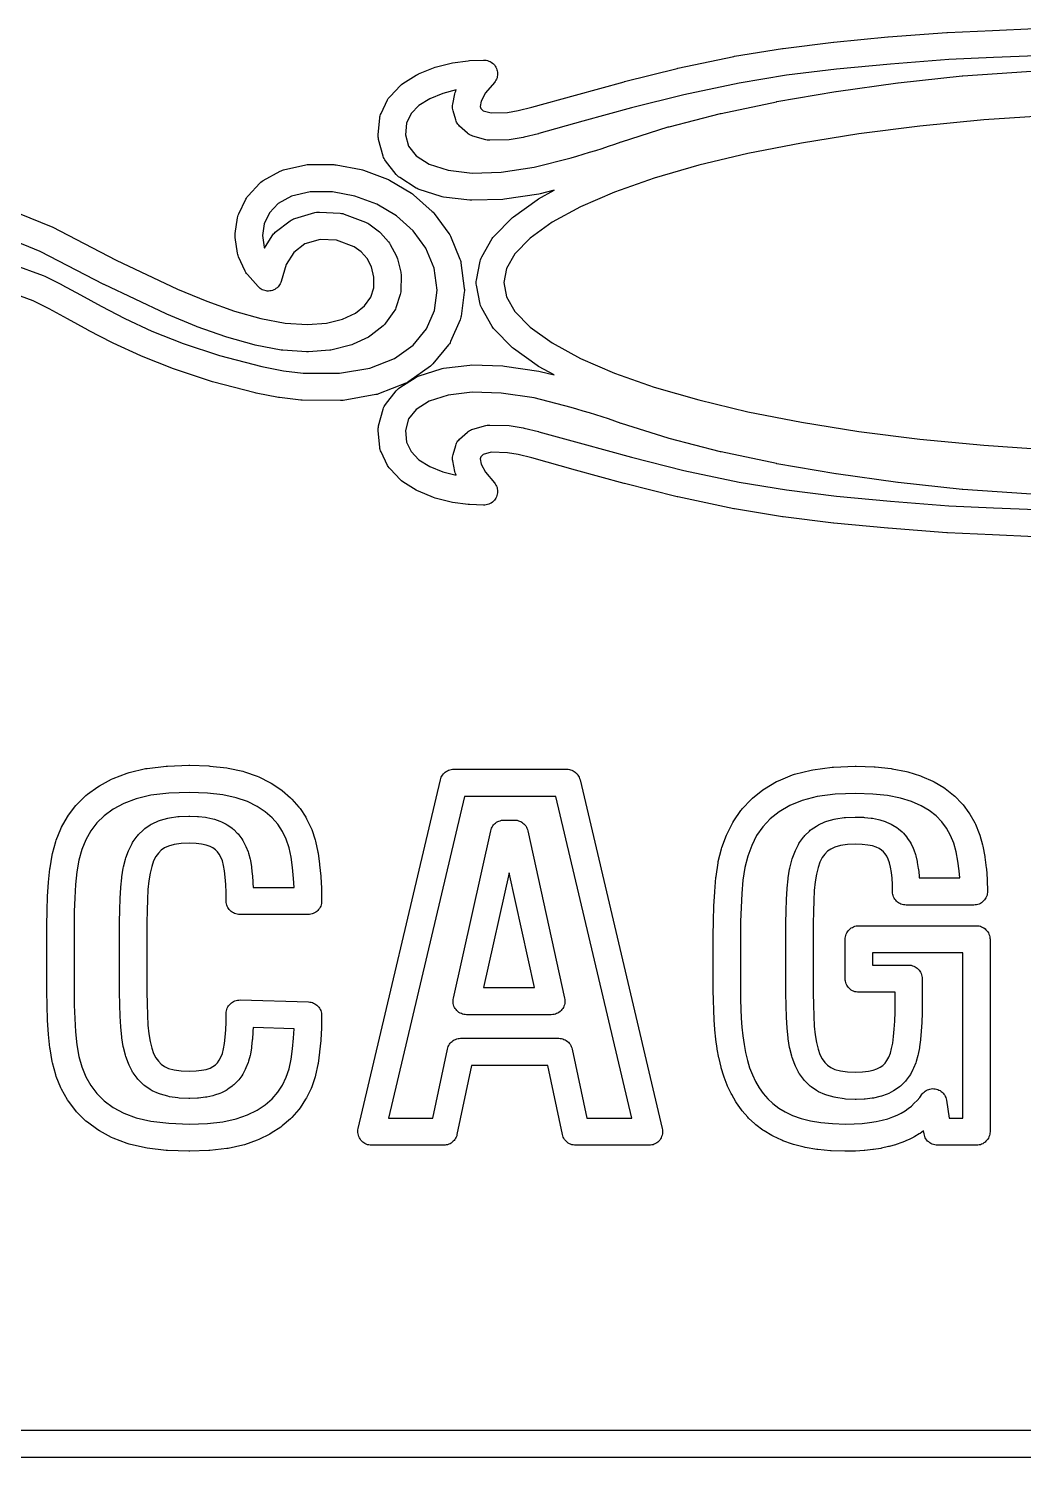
# Model space of a CAD drawing. Header units: millimetres. Extents: x 1.9 to 98.4, y 1.9 to 43.6.
# Drawn here: x 30.75 to 47.36, y 2.13 to 25.98 of the extents above; entities that cross this region are included whole.
import ezdxf

# ---------------------------------------------------------------- set-up
doc = ezdxf.new("R2010")
doc.units = ezdxf.units.MM

msp = doc.modelspace()

# ---------------------------------------------------------------- linework, layer by layer
for points in [[(47.551, 17.499), (46.847, 17.529), (46.094, 17.562), (46.086, 17.563), (45.104, 17.639), (45.1, 17.639), (44.198, 17.724), (44.192, 17.725), (43.35, 17.829), (43.341, 17.83), (42.537, 17.962), (42.527, 17.964), (41.592, 18.162), (41.584, 18.164), (40.704, 18.385), (40.699, 18.386), (39.886, 18.609), (39.885, 18.609), (39.155, 18.813), (38.929, 18.868), (38.747, 18.899), (38.476, 18.907), (38.343, 18.87), (38.302, 18.833), (38.291, 18.797), (38.308, 18.711), (38.384, 18.573), (38.531, 18.399), (38.544, 18.381), (38.556, 18.361), (38.566, 18.341), (38.574, 18.319), (38.579, 18.297), (38.583, 18.275), (38.584, 18.252), (38.582, 18.229), (38.579, 18.207), (38.573, 18.185), (38.565, 18.164), (38.555, 18.143), (38.543, 18.124), (38.53, 18.106), (38.514, 18.089), (38.497, 18.074), (38.478, 18.061), (38.459, 18.05), (38.438, 18.041), (38.416, 18.034), (38.394, 18.029), (38.371, 18.026), (38.349, 18.026), (38.113, 18.034), (38.09, 18.036), (37.831, 18.072), (37.807, 18.077), (37.543, 18.144), (37.514, 18.154), (37.262, 18.256), (37.244, 18.264), (37.226, 18.274), (37.004, 18.414), (36.982, 18.43), (36.962, 18.449), (36.788, 18.63), (36.772, 18.648), (36.758, 18.668), (36.747, 18.689), (36.638, 18.916), (36.63, 18.934), (36.624, 18.953), (36.62, 18.973), (36.617, 18.993), (36.591, 19.268), (36.59, 19.289), (36.591, 19.309), (36.593, 19.329), (36.598, 19.349), (36.673, 19.627), (36.681, 19.648), (36.69, 19.669), (36.701, 19.689), (36.714, 19.707), (36.893, 19.935), (36.91, 19.955), (36.929, 19.972), (36.95, 19.987), (37.225, 20.161), (37.241, 20.17), (37.259, 20.179), (37.277, 20.185), (37.639, 20.301), (37.66, 20.306), (37.681, 20.31), (38.123, 20.362), (38.156, 20.364), (38.67, 20.349), (38.697, 20.347), (39.274, 20.261), (39.297, 20.257), (39.528, 20.198), (39.266, 20.341), (39.242, 20.356), (38.848, 20.639), (38.833, 20.651), (38.819, 20.664), (38.53, 20.959), (38.517, 20.973), (38.506, 20.988), (38.496, 21.004), (38.318, 21.31), (38.307, 21.333), (38.298, 21.356), (38.292, 21.381), (38.231, 21.696), (38.228, 21.717), (38.227, 21.739), (38.228, 21.76), (38.231, 21.781), (38.292, 22.096), (38.298, 22.121), (38.307, 22.145), (38.318, 22.167), (38.496, 22.473), (38.506, 22.489), (38.517, 22.504), (38.53, 22.518), (38.819, 22.813), (38.833, 22.826), (38.848, 22.838), (39.242, 23.121), (39.266, 23.136), (39.528, 23.28), (39.297, 23.221), (39.274, 23.216), (38.697, 23.13), (38.67, 23.128), (38.156, 23.113), (38.123, 23.115), (37.681, 23.167), (37.66, 23.171), (37.639, 23.176), (37.277, 23.292), (37.259, 23.299), (37.241, 23.307), (37.225, 23.316), (36.95, 23.49), (36.929, 23.505), (36.91, 23.522), (36.893, 23.542), (36.714, 23.77), (36.701, 23.788), (36.69, 23.808), (36.681, 23.829), (36.673, 23.85), (36.598, 24.128), (36.593, 24.148), (36.591, 24.168), (36.59, 24.188), (36.591, 24.209), (36.617, 24.484), (36.62, 24.504), (36.624, 24.524), (36.63, 24.543), (36.638, 24.561), (36.747, 24.788), (36.758, 24.809), (36.772, 24.829), (36.788, 24.847), (36.962, 25.028), (36.982, 25.047), (37.004, 25.063), (37.226, 25.203), (37.244, 25.213), (37.262, 25.222), (37.514, 25.323), (37.543, 25.333), (37.807, 25.4), (37.831, 25.405), (38.09, 25.441), (38.113, 25.443), (38.349, 25.451), (38.371, 25.451), (38.394, 25.448), (38.416, 25.443), (38.438, 25.436), (38.459, 25.427), (38.478, 25.416), (38.497, 25.403), (38.514, 25.388), (38.53, 25.371), (38.543, 25.353), (38.555, 25.334), (38.565, 25.313), (38.573, 25.292), (38.579, 25.27), (38.582, 25.248), (38.584, 25.225), (38.583, 25.202), (38.579, 25.18), (38.574, 25.158), (38.566, 25.136), (38.556, 25.116), (38.544, 25.097), (38.531, 25.078), (38.384, 24.904), (38.308, 24.766), (38.291, 24.68), (38.302, 24.644), (38.343, 24.607), (38.476, 24.57), (38.747, 24.578), (38.929, 24.609), (39.155, 24.664), (39.885, 24.868), (39.886, 24.868), (40.699, 25.091), (40.704, 25.093), (41.584, 25.313), (41.592, 25.315), (42.527, 25.513), (42.537, 25.515), (43.341, 25.647), (43.35, 25.648), (44.192, 25.752), (44.198, 25.753), (45.1, 25.838), (45.104, 25.838), (46.086, 25.915), (46.094, 25.915), (46.847, 25.948), (47.551, 25.978)], [(47.578, 25.525), (46.866, 25.494), (46.117, 25.462), (45.141, 25.386), (44.244, 25.301), (43.41, 25.198), (42.616, 25.068), (41.691, 24.872), (40.817, 24.653), (40.007, 24.431), (39.274, 24.226), (39.266, 24.224), (39.029, 24.166), (39.013, 24.163), (38.808, 24.128), (38.776, 24.124), (38.454, 24.115), (38.432, 24.116), (38.409, 24.118), (38.387, 24.123), (38.17, 24.184), (38.15, 24.191), (38.131, 24.199), (38.112, 24.209), (38.095, 24.221), (38.079, 24.234), (37.95, 24.35), (37.935, 24.365), (37.922, 24.381), (37.91, 24.398), (37.9, 24.416), (37.891, 24.435), (37.884, 24.455), (37.84, 24.606), (37.834, 24.628), (37.831, 24.649), (37.83, 24.671), (37.832, 24.693), (37.835, 24.715), (37.87, 24.89), (37.876, 24.912), (37.884, 24.934), (37.893, 24.954), (37.67, 24.897), (37.451, 24.808), (37.27, 24.694), (37.141, 24.559), (37.065, 24.401), (37.047, 24.207), (37.099, 24.014), (37.226, 23.853), (37.443, 23.715), (37.756, 23.615), (38.16, 23.567), (38.644, 23.581), (38.644, 23.581), (39.196, 23.663), (39.813, 23.821), (39.909, 23.85), (40.013, 23.882), (40.118, 23.914), (40.223, 23.946), (40.329, 23.979), (40.435, 24.014), (40.54, 24.05), (40.647, 24.087), (40.653, 24.089), (41.434, 24.336), (41.446, 24.34), (42.304, 24.561), (42.314, 24.563), (43.239, 24.758), (43.247, 24.76), (44.23, 24.929), (44.237, 24.93), (45.268, 25.073), (45.274, 25.073), (46.342, 25.189), (46.351, 25.19), (48.561, 25.34)], [(47.817, 24.529), (46.701, 24.453), (45.632, 24.35), (44.615, 24.221), (43.657, 24.068), (42.764, 23.893), (41.942, 23.696), (41.198, 23.481), (40.537, 23.249), (39.967, 23.002), (39.496, 22.745), (39.129, 22.481), (38.874, 22.221), (38.73, 21.973), (38.686, 21.739), (38.73, 21.504), (38.874, 21.256), (39.129, 20.996), (39.496, 20.732), (39.967, 20.475), (40.537, 20.228), (41.198, 19.996), (41.942, 19.781), (42.764, 19.584), (43.657, 19.409), (44.615, 19.256), (45.632, 19.127), (46.701, 19.024), (47.817, 18.949)], [(30.595, 22.894), (31.13, 22.676), (31.149, 22.667), (32.215, 22.113), (33.241, 21.629), (33.727, 21.429), (34.192, 21.264), (34.632, 21.14), (35.04, 21.062), (35.409, 21.037), (35.729, 21.062), (35.997, 21.129), (36.209, 21.229), (36.364, 21.353), (36.465, 21.494), (36.517, 21.651), (36.519, 21.832), (36.477, 22.001), (36.404, 22.139), (36.304, 22.251), (36.19, 22.334), (35.896, 22.446), (35.623, 22.46), (35.365, 22.386), (35.184, 22.244), (35.056, 22.041), (34.972, 21.76), (34.965, 21.739), (34.956, 21.719), (34.945, 21.7), (34.932, 21.683), (34.918, 21.666), (34.902, 21.651), (34.884, 21.638), (34.866, 21.626), (34.846, 21.617), (34.826, 21.609), (34.805, 21.603), (34.783, 21.599), (34.761, 21.598), (34.739, 21.598), (34.718, 21.601), (34.696, 21.605), (34.675, 21.612), (34.655, 21.62), (34.636, 21.631), (34.618, 21.643), (34.601, 21.657), (34.586, 21.673), (34.406, 21.873), (34.392, 21.89), (34.379, 21.909), (34.369, 21.93), (34.259, 22.169), (34.251, 22.189), (34.245, 22.21), (34.241, 22.232), (34.204, 22.492), (34.202, 22.514), (34.202, 22.535), (34.204, 22.557), (34.242, 22.819), (34.246, 22.841), (34.253, 22.863), (34.262, 22.884), (34.378, 23.13), (34.389, 23.15), (34.403, 23.17), (34.418, 23.188), (34.615, 23.398), (34.632, 23.414), (34.651, 23.429), (34.671, 23.441), (34.952, 23.597), (34.971, 23.606), (34.991, 23.614), (35.012, 23.62), (35.38, 23.702), (35.405, 23.707), (35.43, 23.708), (35.848, 23.707), (35.869, 23.706), (35.889, 23.703), (36.306, 23.625), (36.326, 23.621), (36.344, 23.615), (36.744, 23.465), (36.762, 23.457), (36.78, 23.448), (37.145, 23.231), (37.163, 23.22), (37.179, 23.206), (37.493, 22.928), (37.51, 22.912), (37.525, 22.893), (37.77, 22.56), (37.785, 22.537), (37.797, 22.512), (37.956, 22.128), (37.963, 22.11), (37.968, 22.091), (37.971, 22.071), (38.028, 21.642), (38.03, 21.622), (38.03, 21.602), (38.028, 21.582), (37.975, 21.181), (37.971, 21.16), (37.965, 21.14), (37.958, 21.12), (37.799, 20.755), (37.79, 20.736), (37.779, 20.718), (37.766, 20.701), (37.505, 20.385), (37.492, 20.37), (37.477, 20.356), (37.461, 20.344), (37.101, 20.089), (37.078, 20.074), (37.054, 20.063), (36.598, 19.881), (36.575, 19.874), (36.552, 19.869), (36.003, 19.774), (35.983, 19.771), (35.963, 19.771), (35.323, 19.775), (35.297, 19.776), (34.944, 19.82), (34.928, 19.822), (34.553, 19.895), (34.539, 19.898), (33.822, 20.085), (33.808, 20.089), (33.187, 20.293), (33.174, 20.298), (32.638, 20.511), (32.626, 20.516), (32.164, 20.73), (32.155, 20.734), (31.755, 20.941), (31.75, 20.944), (31.402, 21.136), (31.098, 21.303), (30.832, 21.433), (30.344, 21.611)], [(30.481, 22.044), (30.999, 21.855), (31.022, 21.846), (31.302, 21.708), (31.311, 21.703), (31.62, 21.534), (31.621, 21.534), (31.967, 21.343), (32.36, 21.139), (32.811, 20.93), (33.335, 20.722), (33.943, 20.522), (34.647, 20.339), (35.007, 20.269), (35.339, 20.229), (35.945, 20.225), (36.452, 20.312), (36.861, 20.474), (37.174, 20.696), (37.396, 20.965), (37.529, 21.272), (37.574, 21.612), (37.525, 21.982), (37.388, 22.313), (37.174, 22.605), (36.895, 22.852), (36.565, 23.047), (36.203, 23.183), (35.826, 23.254), (35.455, 23.254), (35.144, 23.184), (34.922, 23.061), (34.773, 22.903), (34.686, 22.72), (34.658, 22.524), (34.686, 22.328), (34.692, 22.315), (34.821, 22.52), (34.832, 22.536), (34.844, 22.551), (34.858, 22.565), (34.873, 22.578), (35.121, 22.771), (35.138, 22.783), (35.157, 22.794), (35.177, 22.803), (35.197, 22.81), (35.534, 22.907), (35.559, 22.913), (35.584, 22.916), (35.61, 22.916), (35.956, 22.897), (35.979, 22.894), (36.002, 22.89), (36.024, 22.882), (36.379, 22.747), (36.398, 22.739), (36.416, 22.73), (36.433, 22.719), (36.591, 22.603), (36.61, 22.588), (36.627, 22.57), (36.761, 22.42), (36.778, 22.399), (36.792, 22.376), (36.891, 22.189), (36.903, 22.164), (36.911, 22.138), (36.967, 21.913), (36.971, 21.894), (36.973, 21.874), (36.974, 21.854), (36.97, 21.609), (36.969, 21.586), (36.965, 21.563), (36.959, 21.541), (36.885, 21.319), (36.877, 21.297), (36.866, 21.277), (36.854, 21.258), (36.715, 21.064), (36.702, 21.048), (36.688, 21.033), (36.672, 21.019), (36.472, 20.859), (36.451, 20.843), (36.428, 20.831), (36.171, 20.709), (36.15, 20.701), (36.129, 20.694), (35.821, 20.617), (35.802, 20.613), (35.783, 20.611), (35.428, 20.584), (35.395, 20.583), (34.996, 20.611), (34.969, 20.614), (34.537, 20.696), (34.518, 20.701), (34.062, 20.829), (34.047, 20.834), (33.569, 21.003), (33.559, 21.007), (33.063, 21.212), (33.052, 21.216), (32.017, 21.705), (32.01, 21.709), (30.949, 22.26), (30.446, 22.464)], [(48.561, 18.137), (46.351, 18.287), (46.342, 18.288), (45.274, 18.404), (45.268, 18.404), (44.237, 18.547), (44.23, 18.548), (43.247, 18.717), (43.239, 18.719), (42.314, 18.914), (42.304, 18.916), (41.446, 19.137), (41.434, 19.141), (40.653, 19.388), (40.647, 19.39), (40.54, 19.427), (40.435, 19.463), (40.329, 19.498), (40.223, 19.531), (40.118, 19.563), (40.013, 19.595), (39.909, 19.627), (39.813, 19.657), (39.196, 19.814), (38.644, 19.896), (38.16, 19.91), (37.756, 19.862), (37.443, 19.762), (37.226, 19.624), (37.099, 19.463), (37.047, 19.27), (37.065, 19.076), (37.141, 18.918), (37.27, 18.783), (37.451, 18.669), (37.67, 18.58), (37.893, 18.523), (37.893, 18.523), (37.884, 18.543), (37.876, 18.565), (37.87, 18.587), (37.835, 18.762), (37.832, 18.784), (37.83, 18.806), (37.831, 18.828), (37.834, 18.85), (37.84, 18.871), (37.884, 19.022), (37.891, 19.042), (37.9, 19.061), (37.91, 19.079), (37.922, 19.096), (37.935, 19.112), (37.95, 19.127), (38.079, 19.243), (38.095, 19.256), (38.112, 19.268), (38.131, 19.278), (38.15, 19.287), (38.17, 19.293), (38.387, 19.354), (38.409, 19.359), (38.432, 19.361), (38.454, 19.362), (38.776, 19.353), (38.808, 19.35), (39.013, 19.314), (39.029, 19.311), (39.266, 19.253), (39.274, 19.251), (40.007, 19.046), (40.817, 18.824), (41.691, 18.605), (42.616, 18.409), (43.41, 18.279), (44.244, 18.176), (45.141, 18.091), (46.117, 18.015), (46.866, 17.983), (47.578, 17.952)], [(7.851, 2.588), (92.479, 2.588)], [(92.823, 2.134), (7.507, 2.134)]]:
    msp.add_lwpolyline(points)
for points in [[(35.611, 8.895), (35.586, 8.708), (35.583, 8.691), (35.544, 8.512), (35.537, 8.486), (35.48, 8.318), (35.469, 8.292), (35.394, 8.136), (35.379, 8.111), (35.285, 7.966), (35.266, 7.941), (35.151, 7.808), (35.127, 7.785), (34.989, 7.666), (34.965, 7.648), (34.804, 7.543), (34.781, 7.53), (34.597, 7.438), (34.571, 7.427), (34.358, 7.352), (34.331, 7.345), (34.084, 7.291), (34.062, 7.288), (33.781, 7.256), (33.763, 7.254), (33.447, 7.244), (33.431, 7.244), (33.07, 7.256), (33.051, 7.258), (32.731, 7.296), (32.707, 7.3), (32.43, 7.364), (32.4, 7.373), (32.165, 7.462), (32.137, 7.475), (31.936, 7.585), (31.911, 7.601), (31.737, 7.728), (31.712, 7.748), (31.564, 7.892), (31.552, 7.904), (31.541, 7.918), (31.42, 8.078), (31.403, 8.104), (31.305, 8.279), (31.293, 8.304), (31.216, 8.491), (31.208, 8.516), (31.151, 8.717), (31.146, 8.741), (31.111, 8.955), (31.109, 8.97), (31.087, 9.193), (31.086, 9.2), (31.071, 9.428), (31.071, 9.434), (31.061, 9.668), (31.061, 9.674), (31.058, 9.912), (31.058, 9.915), (31.058, 11.013), (31.058, 11.016), (31.061, 11.254), (31.061, 11.26), (31.071, 11.494), (31.071, 11.5), (31.086, 11.728), (31.087, 11.735), (31.109, 11.958), (31.111, 11.973), (31.146, 12.187), (31.151, 12.211), (31.208, 12.412), (31.216, 12.437), (31.293, 12.624), (31.305, 12.649), (31.403, 12.824), (31.42, 12.851), (31.541, 13.011), (31.552, 13.024), (31.564, 13.036), (31.712, 13.18), (31.737, 13.2), (31.911, 13.327), (31.936, 13.343), (32.137, 13.453), (32.165, 13.466), (32.4, 13.555), (32.43, 13.564), (32.707, 13.628), (32.731, 13.632), (33.051, 13.67), (33.07, 13.672), (33.431, 13.684), (33.447, 13.684), (33.763, 13.674), (33.781, 13.672), (34.062, 13.641), (34.084, 13.637), (34.331, 13.584), (34.358, 13.576), (34.571, 13.501), (34.597, 13.49), (34.781, 13.398), (34.804, 13.385), (34.965, 13.28), (34.989, 13.262), (35.127, 13.143), (35.151, 13.12), (35.266, 12.987), (35.285, 12.962), (35.38, 12.817), (35.394, 12.792), (35.469, 12.636), (35.48, 12.61), (35.537, 12.442), (35.544, 12.416), (35.583, 12.237), (35.586, 12.22), (35.611, 12.033), (35.612, 12.024), (35.631, 11.834), (35.631, 11.825), (35.642, 11.631), (35.642, 11.622), (35.646, 11.425), (35.645, 11.402), (35.642, 11.38), (35.637, 11.358), (35.63, 11.336), (35.621, 11.316), (35.609, 11.297), (35.596, 11.278), (35.581, 11.261), (35.565, 11.246), (35.547, 11.233), (35.527, 11.221), (35.507, 11.211), (35.486, 11.203), (35.464, 11.198), (35.442, 11.195), (35.419, 11.193), (34.28, 11.193), (34.257, 11.195), (34.236, 11.198), (34.214, 11.203), (34.193, 11.21), (34.173, 11.22), (34.154, 11.231), (34.136, 11.244), (34.12, 11.259), (34.105, 11.275), (34.092, 11.293), (34.08, 11.312), (34.071, 11.332), (34.063, 11.352), (34.057, 11.374), (34.054, 11.396), (34.053, 11.418), (34.051, 11.563), (34.046, 11.695), (34.037, 11.815), (34.026, 11.921), (34.01, 12.011), (33.99, 12.087), (33.965, 12.15), (33.938, 12.201), (33.908, 12.241), (33.873, 12.275), (33.832, 12.304), (33.783, 12.33), (33.721, 12.351), (33.643, 12.368), (33.549, 12.379), (33.44, 12.382), (33.299, 12.377), (33.183, 12.36), (33.092, 12.335), (33.024, 12.304), (32.969, 12.265), (32.921, 12.218), (32.878, 12.16), (32.841, 12.087), (32.809, 11.996), (32.781, 11.886), (32.76, 11.758), (32.747, 11.612), (32.738, 11.445), (32.731, 11.26), (32.728, 11.061), (32.726, 10.846), (32.726, 10.115), (32.728, 9.9), (32.731, 9.701), (32.738, 9.517), (32.747, 9.35), (32.76, 9.203), (32.781, 9.075), (32.809, 8.966), (32.841, 8.874), (32.878, 8.802), (32.921, 8.744), (32.969, 8.696), (33.024, 8.658), (33.092, 8.627), (33.183, 8.601), (33.299, 8.585), (33.44, 8.579), (33.549, 8.583), (33.643, 8.594), (33.721, 8.61), (33.783, 8.632), (33.832, 8.657), (33.873, 8.686), (33.908, 8.72), (33.938, 8.761), (33.965, 8.812), (33.99, 8.875), (34.01, 8.95), (34.026, 9.04), (34.037, 9.147), (34.046, 9.267), (34.051, 9.398), (34.053, 9.544), (34.054, 9.566), (34.058, 9.588), (34.063, 9.61), (34.071, 9.631), (34.081, 9.651), (34.093, 9.671), (34.107, 9.688), (34.122, 9.705), (34.139, 9.72), (34.158, 9.733), (34.177, 9.744), (34.198, 9.753), (34.219, 9.76), (34.241, 9.765), (34.264, 9.767), (34.286, 9.768), (35.426, 9.735), (35.448, 9.733), (35.47, 9.729), (35.491, 9.723), (35.512, 9.715), (35.531, 9.705), (35.55, 9.693), (35.567, 9.68), (35.583, 9.664), (35.598, 9.648), (35.611, 9.63), (35.622, 9.61), (35.631, 9.59), (35.638, 9.569), (35.643, 9.548), (35.645, 9.526), (35.646, 9.504), (35.642, 9.306), (35.642, 9.297), (35.631, 9.103), (35.631, 9.094), (35.612, 8.904), (35.611, 8.895)], [(37.883, 7.461), (37.872, 7.442), (37.859, 7.425), (37.844, 7.409), (37.827, 7.394), (37.809, 7.381), (37.79, 7.37), (37.77, 7.36), (37.75, 7.353), (37.728, 7.348), (37.706, 7.344), (37.684, 7.343), (36.478, 7.343), (36.456, 7.344), (36.433, 7.348), (36.411, 7.353), (36.39, 7.361), (36.369, 7.371), (36.35, 7.383), (36.332, 7.397), (36.315, 7.412), (36.3, 7.429), (36.287, 7.448), (36.276, 7.468), (36.267, 7.488), (36.259, 7.51), (36.254, 7.532), (36.252, 7.555), (36.251, 7.577), (36.253, 7.6), (36.257, 7.622), (37.63, 13.443), (37.636, 13.464), (37.644, 13.484), (37.654, 13.504), (37.665, 13.522), (37.679, 13.539), (37.694, 13.555), (37.71, 13.569), (37.728, 13.582), (37.746, 13.593), (37.766, 13.602), (37.787, 13.609), (37.808, 13.614), (37.829, 13.617), (37.851, 13.618), (39.739, 13.618), (39.761, 13.617), (39.782, 13.614), (39.803, 13.609), (39.824, 13.602), (39.844, 13.593), (39.862, 13.582), (39.88, 13.569), (39.896, 13.555), (39.911, 13.539), (39.925, 13.522), (39.936, 13.504), (39.946, 13.484), (39.954, 13.464), (39.96, 13.443), (41.333, 7.622), (41.337, 7.6), (41.339, 7.577), (41.338, 7.555), (41.335, 7.532), (41.331, 7.51), (41.323, 7.488), (41.314, 7.468), (41.303, 7.448), (41.29, 7.429), (41.275, 7.412), (41.258, 7.397), (41.24, 7.383), (41.221, 7.371), (41.2, 7.361), (41.179, 7.353), (41.157, 7.348), (41.134, 7.344), (41.112, 7.343), (39.889, 7.343), (39.867, 7.344), (39.845, 7.348), (39.824, 7.353), (39.803, 7.36), (39.783, 7.37), (39.764, 7.381), (39.746, 7.394), (39.73, 7.409), (39.715, 7.425), (39.701, 7.442), (39.69, 7.461), (39.68, 7.481), (39.672, 7.502), (39.667, 7.523), (39.422, 8.674), (38.151, 8.674), (37.906, 7.523), (37.901, 7.502), (37.893, 7.481), (37.883, 7.461)], [(45.439, 7.432), (45.349, 7.394), (45.335, 7.389), (45.238, 7.356), (45.225, 7.352), (45.12, 7.322), (45.109, 7.32), (44.996, 7.295), (44.984, 7.292), (44.862, 7.272), (44.849, 7.271), (44.716, 7.256), (44.705, 7.255), (44.56, 7.247), (44.551, 7.246), (44.394, 7.244), (44.383, 7.244), (44.155, 7.25), (44.141, 7.251), (43.93, 7.27), (43.913, 7.273), (43.72, 7.305), (43.701, 7.309), (43.526, 7.355), (43.506, 7.361), (43.347, 7.418), (43.328, 7.426), (43.183, 7.494), (43.163, 7.504), (43.033, 7.582), (43.011, 7.597), (42.896, 7.685), (42.878, 7.701), (42.775, 7.798), (42.76, 7.814), (42.668, 7.919), (42.655, 7.936), (42.574, 8.049), (42.562, 8.068), (42.492, 8.188), (42.483, 8.205), (42.423, 8.332), (42.417, 8.348), (42.366, 8.48), (42.36, 8.495), (42.318, 8.633), (42.314, 8.648), (42.281, 8.791), (42.278, 8.802), (42.252, 8.949), (42.25, 8.958), (42.229, 9.108), (42.228, 9.116), (42.212, 9.269), (42.211, 9.277), (42.2, 9.434), (42.2, 9.439), (42.193, 9.598), (42.192, 9.601), (42.187, 9.76), (42.187, 9.763), (42.184, 9.924), (42.184, 9.927), (42.183, 10.088), (42.183, 10.09), (42.183, 10.838), (42.183, 10.841), (42.186, 11.085), (42.186, 11.09), (42.195, 11.331), (42.195, 11.336), (42.209, 11.574), (42.21, 11.579), (42.23, 11.814), (42.231, 11.827), (42.264, 12.054), (42.269, 12.077), (42.323, 12.291), (42.33, 12.314), (42.405, 12.516), (42.415, 12.539), (42.511, 12.728), (42.527, 12.755), (42.647, 12.929), (42.657, 12.943), (42.668, 12.956), (42.816, 13.112), (42.84, 13.134), (43.015, 13.273), (43.039, 13.29), (43.242, 13.411), (43.272, 13.426), (43.509, 13.524), (43.541, 13.535), (43.821, 13.605), (43.847, 13.61), (44.17, 13.652), (44.19, 13.654), (44.556, 13.668), (44.572, 13.668), (44.869, 13.659), (44.885, 13.657), (45.153, 13.629), (45.173, 13.626), (45.411, 13.58), (45.435, 13.573), (45.643, 13.508), (45.668, 13.499), (45.85, 13.417), (45.873, 13.406), (46.033, 13.311), (46.057, 13.295), (46.196, 13.188), (46.22, 13.167), (46.337, 13.046), (46.357, 13.023), (46.454, 12.89), (46.47, 12.867), (46.55, 12.724), (46.562, 12.699), (46.625, 12.545), (46.634, 12.519), (46.68, 12.354), (46.684, 12.336), (46.717, 12.163), (46.719, 12.151), (46.742, 11.974), (46.744, 11.962), (46.758, 11.781), (46.758, 11.769), (46.763, 11.584), (46.762, 11.562), (46.76, 11.539), (46.755, 11.517), (46.747, 11.496), (46.738, 11.475), (46.727, 11.455), (46.714, 11.437), (46.699, 11.42), (46.682, 11.405), (46.664, 11.391), (46.645, 11.379), (46.624, 11.369), (46.603, 11.362), (46.581, 11.356), (46.559, 11.353), (46.536, 11.351), (45.405, 11.351), (45.383, 11.353), (45.361, 11.356), (45.34, 11.361), (45.319, 11.368), (45.299, 11.378), (45.28, 11.389), (45.262, 11.402), (45.246, 11.416), (45.231, 11.433), (45.217, 11.45), (45.206, 11.469), (45.196, 11.489), (45.189, 11.509), (45.183, 11.53), (45.179, 11.552), (45.178, 11.574), (45.176, 11.694), (45.169, 11.8), (45.159, 11.897), (45.145, 11.982), (45.127, 12.055), (45.106, 12.116), (45.082, 12.167), (45.056, 12.208), (45.027, 12.241), (44.994, 12.27), (44.953, 12.295), (44.903, 12.318), (44.842, 12.338), (44.765, 12.353), (44.672, 12.362), (44.566, 12.366), (44.424, 12.36), (44.308, 12.343), (44.217, 12.318), (44.149, 12.287), (44.094, 12.249), (44.046, 12.201), (44.004, 12.143), (43.966, 12.07), (43.934, 11.979), (43.906, 11.869), (43.885, 11.742), (43.872, 11.595), (43.863, 11.428), (43.857, 11.244), (43.853, 11.044), (43.852, 10.829), (43.852, 10.099), (43.853, 9.884), (43.857, 9.684), (43.863, 9.5), (43.872, 9.333), (43.885, 9.186), (43.906, 9.059), (43.934, 8.949), (43.966, 8.858), (44.004, 8.785), (44.046, 8.727), (44.094, 8.679), (44.149, 8.641), (44.217, 8.61), (44.308, 8.585), (44.424, 8.568), (44.565, 8.562), (44.678, 8.566), (44.775, 8.578), (44.855, 8.596), (44.918, 8.618), (44.97, 8.646), (45.014, 8.677), (45.052, 8.714), (45.085, 8.758), (45.114, 8.812), (45.141, 8.878), (45.163, 8.956), (45.18, 9.048), (45.194, 9.157), (45.205, 9.281), (45.214, 9.416), (45.219, 9.562), (45.219, 9.896), (44.614, 9.896), (44.592, 9.897), (44.57, 9.901), (44.549, 9.906), (44.528, 9.914), (44.507, 9.923), (44.488, 9.934), (44.47, 9.948), (44.454, 9.963), (44.439, 9.979), (44.426, 9.997), (44.414, 10.016), (44.405, 10.036), (44.397, 10.057), (44.392, 10.079), (44.389, 10.101), (44.387, 10.123), (44.387, 10.78), (44.389, 10.802), (44.392, 10.824), (44.397, 10.846), (44.405, 10.867), (44.414, 10.887), (44.426, 10.906), (44.439, 10.924), (44.454, 10.94), (44.47, 10.955), (44.488, 10.969), (44.507, 10.98), (44.528, 10.99), (44.549, 10.997), (44.57, 11.003), (44.592, 11.006), (44.614, 11.007), (46.578, 11.007), (46.6, 11.006), (46.622, 11.003), (46.644, 10.997), (46.665, 10.99), (46.685, 10.98), (46.704, 10.969), (46.722, 10.955), (46.738, 10.94), (46.753, 10.924), (46.766, 10.906), (46.778, 10.887), (46.787, 10.867), (46.795, 10.846), (46.8, 10.824), (46.804, 10.802), (46.805, 10.78), (46.805, 7.57), (46.804, 7.548), (46.8, 7.526), (46.795, 7.504), (46.787, 7.483), (46.778, 7.463), (46.766, 7.444), (46.753, 7.426), (46.738, 7.41), (46.722, 7.395), (46.704, 7.382), (46.685, 7.37), (46.665, 7.361), (46.644, 7.353), (46.622, 7.348), (46.6, 7.344), (46.578, 7.343), (45.929, 7.343), (45.906, 7.344), (45.883, 7.348), (45.861, 7.354), (45.839, 7.362), (45.819, 7.372), (45.799, 7.384), (45.781, 7.398), (45.764, 7.414), (45.749, 7.431), (45.736, 7.45), (45.725, 7.47), (45.716, 7.492), (45.709, 7.513), (45.704, 7.536), (45.697, 7.582), (45.639, 7.541), (45.624, 7.532), (45.548, 7.487), (45.535, 7.479), (45.453, 7.438), (45.439, 7.432)], [(34.474, 8.97), (34.456, 8.863), (34.451, 8.842), (34.425, 8.745), (34.417, 8.722), (34.383, 8.634), (34.372, 8.609), (34.33, 8.531), (34.312, 8.504), (34.262, 8.436), (34.251, 8.422), (34.238, 8.409), (34.179, 8.35), (34.166, 8.338), (34.152, 8.327), (34.082, 8.278), (34.068, 8.269), (34.053, 8.26), (33.975, 8.22), (33.946, 8.208), (33.857, 8.177), (33.831, 8.17), (33.729, 8.148), (33.707, 8.144), (33.592, 8.131), (33.574, 8.13), (33.447, 8.125), (33.43, 8.125), (33.269, 8.132), (33.246, 8.134), (33.105, 8.154), (33.076, 8.16), (32.954, 8.194), (32.937, 8.2), (32.92, 8.206), (32.816, 8.254), (32.799, 8.263), (32.782, 8.274), (32.694, 8.334), (32.679, 8.346), (32.664, 8.359), (32.589, 8.433), (32.576, 8.447), (32.564, 8.462), (32.5, 8.55), (32.491, 8.564), (32.482, 8.58), (32.43, 8.681), (32.419, 8.708), (32.377, 8.823), (32.371, 8.845), (32.338, 8.974), (32.335, 8.993), (32.311, 9.137), (32.309, 9.153), (32.294, 9.312), (32.294, 9.321), (32.284, 9.495), (32.284, 9.499), (32.278, 9.687), (32.278, 9.69), (32.274, 9.893), (32.274, 9.896), (32.272, 10.113), (32.272, 10.115), (32.272, 10.847), (32.272, 10.848), (32.274, 11.065), (32.274, 11.068), (32.278, 11.271), (32.278, 11.274), (32.284, 11.463), (32.284, 11.467), (32.294, 11.64), (32.294, 11.649), (32.309, 11.808), (32.311, 11.824), (32.335, 11.968), (32.338, 11.987), (32.371, 12.117), (32.377, 12.138), (32.419, 12.254), (32.43, 12.28), (32.482, 12.381), (32.491, 12.397), (32.5, 12.412), (32.564, 12.499), (32.576, 12.514), (32.589, 12.528), (32.664, 12.602), (32.679, 12.615), (32.694, 12.627), (32.782, 12.688), (32.799, 12.699), (32.817, 12.708), (32.92, 12.755), (32.937, 12.762), (32.954, 12.767), (33.076, 12.801), (33.105, 12.807), (33.246, 12.827), (33.269, 12.829), (33.43, 12.836), (33.447, 12.836), (33.574, 12.832), (33.592, 12.83), (33.707, 12.817), (33.729, 12.814), (33.831, 12.791), (33.857, 12.784), (33.946, 12.753), (33.975, 12.741), (34.054, 12.701), (34.068, 12.693), (34.082, 12.683), (34.152, 12.634), (34.166, 12.623), (34.179, 12.611), (34.238, 12.553), (34.251, 12.54), (34.262, 12.526), (34.312, 12.458), (34.33, 12.43), (34.372, 12.352), (34.383, 12.327), (34.417, 12.239), (34.425, 12.216), (34.451, 12.119), (34.456, 12.098), (34.474, 11.991), (34.476, 11.977), (34.489, 11.86), (34.49, 11.851), (34.499, 11.723), (34.499, 11.716), (34.502, 11.647), (35.187, 11.647), (35.178, 11.795), (35.161, 11.977), (35.137, 12.15), (35.103, 12.308), (35.055, 12.45), (34.991, 12.581), (34.913, 12.701), (34.819, 12.809), (34.704, 12.908), (34.567, 12.998), (34.407, 13.078), (34.221, 13.143), (33.999, 13.191), (33.738, 13.221), (33.44, 13.231), (33.095, 13.219), (32.797, 13.183), (32.547, 13.125), (32.341, 13.047), (32.166, 12.952), (32.017, 12.843), (31.893, 12.723), (31.791, 12.589), (31.708, 12.44), (31.641, 12.277), (31.592, 12.101), (31.56, 11.906), (31.539, 11.694), (31.524, 11.472), (31.515, 11.245), (31.512, 11.011), (31.512, 9.917), (31.515, 9.683), (31.524, 9.456), (31.539, 9.234), (31.56, 9.022), (31.592, 8.827), (31.641, 8.651), (31.708, 8.488), (31.791, 8.339), (31.893, 8.205), (32.017, 8.085), (32.166, 7.976), (32.341, 7.881), (32.547, 7.803), (32.797, 7.745), (33.095, 7.71), (33.44, 7.697), (33.738, 7.708), (33.999, 7.737), (34.221, 7.785), (34.407, 7.85), (34.567, 7.93), (34.704, 8.02), (34.819, 8.119), (34.913, 8.227), (34.991, 8.347), (35.055, 8.478), (35.103, 8.62), (35.137, 8.778), (35.161, 8.951), (35.178, 9.133), (35.187, 9.287), (34.502, 9.308), (34.499, 9.245), (34.499, 9.238), (34.49, 9.11), (34.489, 9.102), (34.476, 8.984), (34.474, 8.97)], [(37.745, 8.948), (37.751, 8.969), (37.759, 8.99), (37.768, 9.01), (37.78, 9.029), (37.793, 9.046), (37.808, 9.062), (37.824, 9.077), (37.842, 9.09), (37.861, 9.101), (37.881, 9.111), (37.902, 9.118), (37.923, 9.123), (37.945, 9.127), (37.967, 9.128), (39.606, 9.128), (39.628, 9.127), (39.65, 9.123), (39.671, 9.118), (39.692, 9.111), (39.712, 9.101), (39.731, 9.09), (39.749, 9.077), (39.765, 9.062), (39.78, 9.046), (39.794, 9.029), (39.805, 9.01), (39.815, 8.99), (39.822, 8.969), (39.828, 8.948), (40.073, 7.797), (40.825, 7.797), (39.559, 13.164), (38.031, 13.164), (36.765, 7.797), (37.501, 7.797), (37.745, 8.948)], [(46.147, 12.514), (46.081, 12.633), (46.001, 12.741), (45.906, 12.839), (45.791, 12.927), (45.654, 13.008), (45.495, 13.079), (45.311, 13.137), (45.095, 13.179), (44.846, 13.205), (44.565, 13.214), (44.218, 13.201), (43.919, 13.162), (43.667, 13.099), (43.461, 13.013), (43.285, 12.908), (43.135, 12.789), (43.011, 12.657), (42.909, 12.51), (42.826, 12.346), (42.76, 12.168), (42.712, 11.977), (42.681, 11.768), (42.662, 11.544), (42.648, 11.312), (42.64, 11.077), (42.637, 10.837), (42.637, 10.091), (42.638, 9.931), (42.641, 9.773), (42.646, 9.617), (42.653, 9.463), (42.664, 9.313), (42.679, 9.168), (42.699, 9.026), (42.724, 8.889), (42.754, 8.759), (42.792, 8.636), (42.837, 8.519), (42.89, 8.407), (42.95, 8.304), (43.018, 8.209), (43.095, 8.12), (43.181, 8.038), (43.277, 7.965), (43.386, 7.9), (43.51, 7.842), (43.65, 7.791), (43.806, 7.751), (43.98, 7.722), (44.175, 7.704), (44.391, 7.697), (44.538, 7.7), (44.673, 7.708), (44.795, 7.721), (44.904, 7.739), (45.005, 7.761), (45.097, 7.787), (45.181, 7.816), (45.256, 7.847), (45.324, 7.881), (45.386, 7.918), (45.441, 7.957), (45.492, 7.998), (45.54, 8.044), (45.587, 8.093), (45.631, 8.143), (45.675, 8.2), (45.689, 8.217), (45.705, 8.232), (45.722, 8.246), (45.741, 8.257), (45.76, 8.267), (45.781, 8.276), (45.802, 8.282), (45.824, 8.286), (45.846, 8.288), (45.868, 8.287), (45.889, 8.285), (45.911, 8.28), (45.932, 8.274), (45.952, 8.265), (45.972, 8.255), (45.99, 8.242), (46.007, 8.228), (46.022, 8.213), (46.036, 8.196), (46.049, 8.177), (46.059, 8.158), (46.067, 8.138), (46.074, 8.117), (46.078, 8.095), (46.124, 7.797), (46.351, 7.797), (46.351, 10.553), (44.841, 10.553), (44.841, 10.35), (45.446, 10.35), (45.469, 10.349), (45.491, 10.346), (45.512, 10.34), (45.533, 10.333), (45.553, 10.323), (45.572, 10.312), (45.59, 10.299), (45.607, 10.284), (45.622, 10.267), (45.635, 10.249), (45.647, 10.23), (45.656, 10.21), (45.664, 10.189), (45.669, 10.167), (45.672, 10.145), (45.673, 10.123), (45.673, 9.558), (45.673, 9.549), (45.667, 9.396), (45.667, 9.391), (45.658, 9.249), (45.658, 9.243), (45.646, 9.112), (45.645, 9.104), (45.63, 8.985), (45.628, 8.971), (45.607, 8.862), (45.602, 8.841), (45.574, 8.742), (45.566, 8.719), (45.53, 8.63), (45.519, 8.605), (45.475, 8.525), (45.458, 8.499), (45.405, 8.428), (45.394, 8.415), (45.382, 8.403), (45.32, 8.342), (45.308, 8.33), (45.294, 8.32), (45.223, 8.268), (45.195, 8.251), (45.115, 8.209), (45.086, 8.196), (44.994, 8.164), (44.967, 8.156), (44.862, 8.132), (44.84, 8.129), (44.722, 8.115), (44.703, 8.113), (44.573, 8.108), (44.555, 8.108), (44.394, 8.115), (44.371, 8.117), (44.23, 8.138), (44.201, 8.144), (44.079, 8.177), (44.062, 8.183), (44.045, 8.19), (43.942, 8.237), (43.924, 8.246), (43.907, 8.257), (43.819, 8.318), (43.804, 8.329), (43.79, 8.342), (43.714, 8.417), (43.701, 8.43), (43.689, 8.445), (43.626, 8.533), (43.616, 8.548), (43.607, 8.563), (43.555, 8.665), (43.544, 8.691), (43.503, 8.806), (43.496, 8.828), (43.464, 8.958), (43.46, 8.976), (43.436, 9.121), (43.434, 9.136), (43.419, 9.296), (43.419, 9.305), (43.41, 9.478), (43.409, 9.482), (43.403, 9.67), (43.403, 9.674), (43.399, 9.877), (43.399, 9.88), (43.398, 10.097), (43.398, 10.098), (43.398, 10.83), (43.398, 10.831), (43.399, 11.049), (43.399, 11.052), (43.403, 11.254), (43.403, 11.258), (43.409, 11.446), (43.41, 11.45), (43.419, 11.623), (43.419, 11.633), (43.434, 11.792), (43.436, 11.807), (43.46, 11.952), (43.464, 11.97), (43.496, 12.1), (43.503, 12.122), (43.544, 12.237), (43.555, 12.264), (43.607, 12.365), (43.616, 12.38), (43.626, 12.395), (43.689, 12.483), (43.701, 12.498), (43.714, 12.511), (43.79, 12.586), (43.804, 12.599), (43.819, 12.61), (43.907, 12.671), (43.924, 12.682), (43.942, 12.691), (44.045, 12.738), (44.062, 12.745), (44.079, 12.751), (44.202, 12.785), (44.23, 12.79), (44.371, 12.811), (44.394, 12.813), (44.555, 12.82), (44.572, 12.82), (44.695, 12.816), (44.711, 12.815), (44.822, 12.803), (44.842, 12.8), (44.941, 12.78), (44.965, 12.774), (45.052, 12.747), (45.079, 12.737), (45.156, 12.702), (45.183, 12.687), (45.25, 12.644), (45.277, 12.625), (45.336, 12.574), (45.349, 12.562), (45.36, 12.55), (45.411, 12.491), (45.43, 12.465), (45.472, 12.399), (45.486, 12.374), (45.521, 12.299), (45.531, 12.276), (45.56, 12.193), (45.566, 12.172), (45.588, 12.081), (45.591, 12.064), (45.608, 11.964), (45.609, 11.952), (45.621, 11.844), (45.622, 11.833), (45.624, 11.805), (46.3, 11.805), (46.292, 11.921), (46.27, 12.085), (46.24, 12.242), (46.2, 12.385), (46.147, 12.514)], [(37.959, 9.549), (37.939, 9.561), (37.921, 9.575), (37.905, 9.59), (37.89, 9.607), (37.877, 9.625), (37.865, 9.645), (37.856, 9.665), (37.849, 9.687), (37.844, 9.709), (37.841, 9.731), (37.84, 9.754), (37.842, 9.776), (37.846, 9.798), (38.469, 12.592), (38.475, 12.613), (38.483, 12.634), (38.493, 12.654), (38.504, 12.672), (38.518, 12.689), (38.533, 12.705), (38.549, 12.72), (38.567, 12.733), (38.586, 12.744), (38.605, 12.753), (38.626, 12.76), (38.647, 12.766), (38.669, 12.769), (38.691, 12.77), (38.866, 12.77), (38.888, 12.769), (38.909, 12.766), (38.931, 12.76), (38.951, 12.753), (38.971, 12.744), (38.99, 12.733), (39.008, 12.72), (39.024, 12.705), (39.039, 12.689), (39.053, 12.672), (39.064, 12.653), (39.074, 12.633), (39.082, 12.613), (39.087, 12.592), (39.703, 9.798), (39.707, 9.775), (39.708, 9.753), (39.707, 9.731), (39.705, 9.708), (39.699, 9.686), (39.692, 9.665), (39.683, 9.644), (39.671, 9.625), (39.658, 9.607), (39.643, 9.59), (39.627, 9.575), (39.609, 9.561), (39.589, 9.549), (39.569, 9.54), (39.548, 9.532), (39.526, 9.526), (39.504, 9.523), (39.481, 9.522), (38.067, 9.522), (38.045, 9.523), (38.022, 9.526), (38, 9.532), (37.979, 9.54), (37.959, 9.549)], [(38.777, 11.889), (38.35, 9.976), (39.199, 9.976), (38.777, 11.889)]]:
    msp.add_lwpolyline(points, close=True)

doc.saveas('drawing.dxf')
